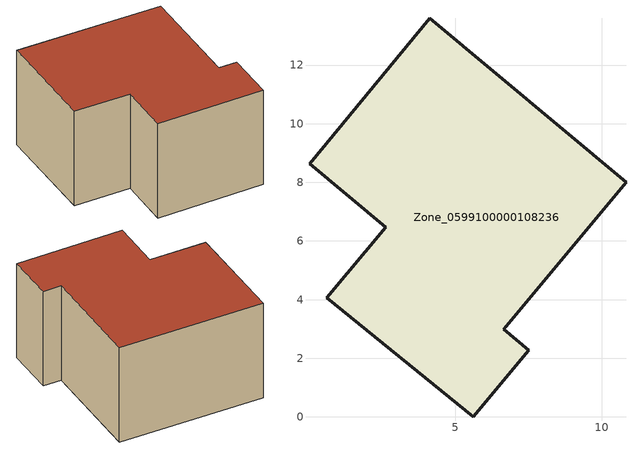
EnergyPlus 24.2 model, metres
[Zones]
Zone_0599100000108236
 floor ground (C_G): 2.62,6.46 0.03,8.63 4.13,13.6 10.82,8 6.65,2.99 7.51,2.28 5.61,0 0.62,4.07 z0
 wall outside (C_F): 5.61,0 7.51,2.28 6.65,2.99 10.82,8 4.13,13.6 0.03,8.63 2.62,6.46 0.62,4.07 5.61,0 z0:6.16
 roof outside (C_R): 0.03,8.63 2.62,6.46 0.62,4.07 5.61,0 7.51,2.28 6.65,2.99 10.82,8 4.13,13.6 z6.16
[BUILDING]
Pand.0599100000108236: North Axis=0; Terrain=City; Loads Convergence Tolerance Value=0.04; Temperature Convergence Tolerance Value=0.4; Solar Distribution=FullExterior; Maximum Number of Warmup Days=25; Minimum Number of Warmup Days=1
[Site:Location]
Rotterdam.The.Hague.AP_ZH_NLD Design_Conditions: Latitude=51.96; Longitude=4.45; Time Zone=1; Elevation=-4.5
[SITE:GROUNDTEMPERATURE:BUILDINGSURFACE]
18, 18, 18, 18, 18, 18, 18, 18, 18, 18, 18, 18
[MATERIAL] Thermal Absorptance=0.9; Solar Absorptance=0.7; Visible Absorptance=0.7
Name | Roughness | Thickness | Conductivity | Density | Specific Heat
G.TC.1946-1964 | MediumSmooth | 0.15 | 1 | 540 | 1210
F.TC.1946-1964 | Rough | 0.3 | 0.857143 | 1920 | 840
R.TC.1946-1964 | MediumRough | 0.2 | 0.235294 | 1500 | 1000
[CONSTRUCTION]
C_G: G.TC.1946-1964
C_F: F.TC.1946-1964
C_R: R.TC.1946-1964
[ZONE]
Zone_0599100000108236: Type=1; Multiplier=1; Ceiling Height=Autocalculate; Volume=Autocalculate; Floor Area=autocalculate; Part of Total Floor Area=Yes
[ZONEINFILTRATION:DESIGNFLOWRATE]
Infil_Zone_0599100000108236: Zone or ZoneList or Space or SpaceList=Zone_0599100000108236; Schedule=AlwaysOn; Design Flow Rate Calculation Method=Flow/Area; Flow Rate per Floor Area=0.003; Constant Term Coefficient=1; Temperature Term Coefficient=0; Velocity Term Coefficient=0; Velocity Squared Term Coefficient=0
[HVACTEMPLATE:ZONE:IDEALLOADSAIRSYSTEM]
Zone_0599100000108236: Maximum Heating Supply Air Temperature=50; Minimum Cooling Supply Air Temperature=13; Maximum Heating Supply Air Humidity Ratio=0.0156; Minimum Cooling Supply Air Humidity Ratio=0.0077; Heating Limit=NoLimit; Cooling Limit=NoLimit; Dehumidification Control Type=ConstantSensibleHeatRatio; Cooling Sensible Heat Ratio=0.7; Dehumidification Setpoint=60; Humidification Control Type=None; Humidification Setpoint=30; Outdoor Air Method=None; Outdoor Air Flow Rate per Person=0.00944; Outdoor Air Flow Rate per Zone Floor Area=0; Outdoor Air Flow Rate per Zone=0; Demand Controlled Ventilation Type=None; Outdoor Air Economizer Type=NoEconomizer; Heat Recovery Type=None; Sensible Heat Recovery Effectiveness=0.7; Latent Heat Recovery Effectiveness=0.65
[ZONECONTROL:THERMOSTAT]
ThermostatControl_Zone_0599100000108236: Zone or ZoneList=Zone_0599100000108236; Control Type Schedule=DualSetpointControlType; Control 1=Thermostat_Zone_0599100000108236; Temperature Difference Between Cutout And Setpoint=0
[THERMOSTATSETPOINT:DUALSETPOINT]
Thermostat_Zone_0599100000108236: Heating Setpoint Temperature Schedule=HeatingSetpoint_Zone_0599100000108236; Cooling Setpoint Temperature Schedule=CoolingSetpoint_Zone_0599100000108236
[SCHEDULE:COMPACT]
HeatingSetpoint_Zone_0599100000108236: Through: 12/31, For: AllDays, Until: 24:00, 21
CoolingSetpoint_Zone_0599100000108236: Through: 12/31, For: AllDays, Until: 24:00, 24
DualSetpointControlType: Through: 12/31, For: AllDays, Until: 24:00, 4
AlwaysOn: Through: 12/31, For: AllDays, Until: 24:00, 1
